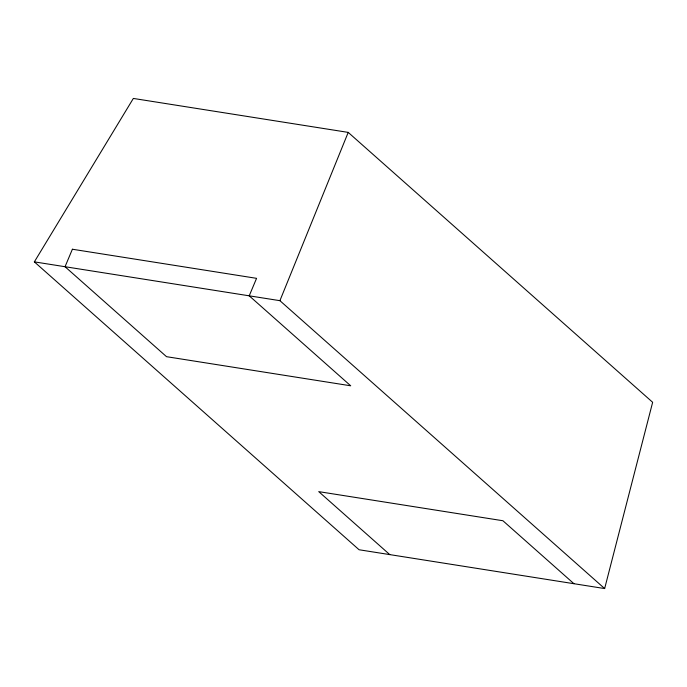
<?xml version="1.0" encoding="UTF-8"?>
<svg xmlns="http://www.w3.org/2000/svg" width="687" height="687" viewBox="0 0 687 687"><rect width="100%" height="100%" fill="white"/><g stroke="black" fill="none" stroke-linecap="round" stroke-linejoin="round"><path stroke-width="1.03" d="M604.646 588.561L652.65 402.29L348.215 132.393L133.347 98.439L34.35 261.867L359.078 549.755L604.646 588.561L279.91 300.674L34.35 261.867M279.91 300.674L348.215 132.393M573.946 583.71L502.91 520.737L318.742 491.634L389.778 554.607M72.393 249.235L65.042 266.719L166.52 356.682L350.696 385.793L249.218 295.822L256.569 278.338L72.393 249.235"/></g></svg>
